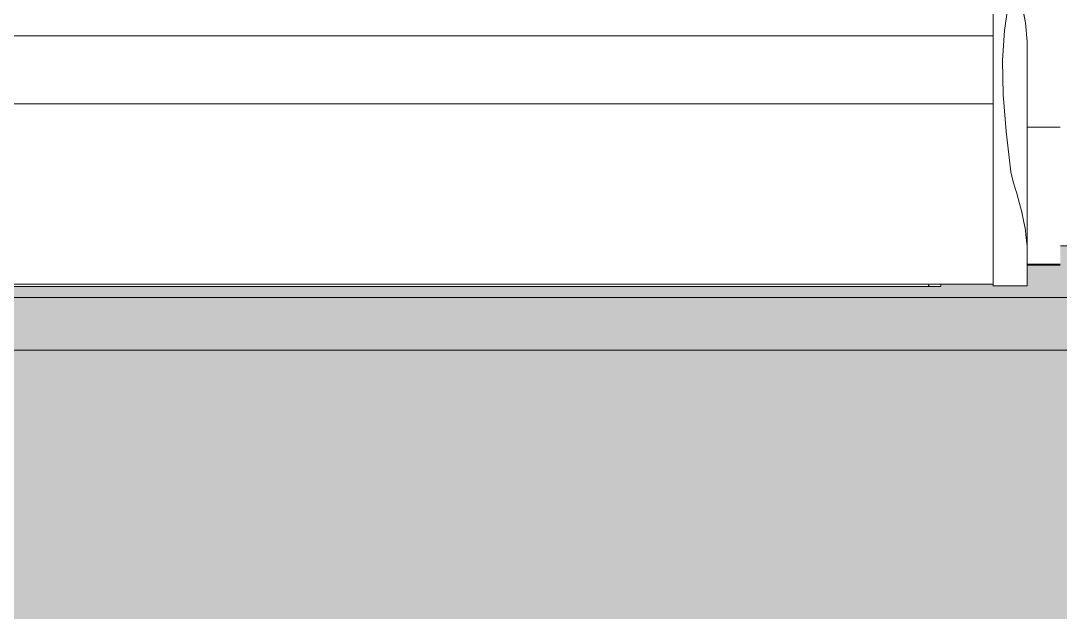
# Model space of a CAD drawing. Header units: metres. Extents: x -3 to 171, y -23 to 41.
# Drawn here: x 16.314 to 17.094, y -4.074 to -3.63 of the extents above; entities that cross this region are included whole.
import ezdxf

# ---------------------------------------------------------------- set-up
doc = ezdxf.new("R2010")
doc.units = ezdxf.units.M
doc.header["$MEASUREMENT"] = 0
doc.set_wipeout_variables(frame=1)
doc.linetypes.add('Punkt 1_1', pattern=[0.075, 0.025, -0.05])
doc.linetypes.add('Wipeout_Contour', pattern=[1, 0, -1])
for name, color, linetype in [('6._Dach PP STG1_1_325 Dachfenster', 7, 'Continuous'), ('6._Dach PP STG1_1_330 Dachaufbau', 7, 'Continuous'), ('6._Dach PP STG1_1_950 Polierplan Bemaßung', 7, 'Continuous')]:
    doc.layers.add(name, color=color, linetype=linetype)

msp = doc.modelspace()

# ---------------------------------------------------------------- hatches: boundary and pattern name
at = {"layer": '6._Dach PP STG1_1_330 Dachaufbau', "linetype": 'Continuous', "lineweight": 0, "true_color": 0x000000}
h = msp.add_hatch(color=18, dxfattribs=at)
h.paths.add_polyline_path([(18.84003, -4.5), (18.83988, -4.54333), (18.83969, -4.6), (18.97043, -4.6), (18.98599, 0.07), (17.955, 0.07), (17.955, -0.77152), (16.205, -0.77152), (16.205, 0.07), (15.195, 0.07), (15.195, -0.4), (15.505, -0.4), (15.505, -0.73528), (12.655, -0.73528), (12.655, -4.5)])
h.paths.add_polyline_path([(17.93, -3.79873), (16.23, -3.79873), (16.23, -2.1975), (17.93, -2.1975)], flags=0)
h.paths.add_polyline_path([(14.99185, -2.1975), (14.99185, -3.79873), (13.29185, -3.79873), (13.29185, -2.1975)], flags=0)

# ---------------------------------------------------------------- linework, layer by layer
at = {"layer": '6._Dach PP STG1_1_325 Dachfenster', "color": 7, "linetype": 'Continuous', "lineweight": 13, "ltscale": 1000, "true_color": 0xf4f4f4, "flags": 128}
for points in [[(16.27915, -3.83756), (17.88455, -3.83756)], [(17.93, -3.87692), (16.23185, -3.87692)]]:
    msp.add_lwpolyline(points, dxfattribs=at)
at = {"layer": '6._Dach PP STG1_1_330 Dachaufbau', "color": 7, "linetype": 'Continuous', "lineweight": 18, "ltscale": 1000, "flags": 128}
msp.add_lwpolyline([(16.23, -3.79873), (17.93, -3.79873)], dxfattribs=at)
at = {"layer": '6._Dach PP STG1_1_950 Polierplan Bemaßung', "color": 3, "linetype": 'Punkt 1_1', "lineweight": 0, "ltscale": 1000}
msp.add_line((0.45161, -3.79873), (22.9775, -3.79873), dxfattribs=at)

# ---------------------------------------------------------------- next in the draw order: wipeouts: each hides what was drawn before it
at = {"color": 254, "linetype": 'Wipeout_Contour', "lineweight": 0, "ltscale": 159.316888}
msp.add_wipeout([(17.06735, -3.0917), (17.06735, -3.62657), (17.06755, -3.62845), (17.06815, -3.63161), (17.06945, -3.64552), (17.06945, -3.66149), (17.06948, -3.70979), (17.08185, -3.70979), (17.08185, -3.0917)], dxfattribs=at).dxf.layer = '6._Dach PP STG1_1_325 Dachfenster'
at = {"color": 254, "linetype": 'Wipeout_Contour', "lineweight": 0, "ltscale": 69.838542}
msp.add_wipeout([(17.04385, -3.65986), (17.04385, -3.68525), (17.05147, -3.68525), (17.05104, -3.65986)], dxfattribs=at).dxf.layer = '6._Dach PP STG1_1_325 Dachfenster'
at = {"color": 254, "linetype": 'Wipeout_Contour', "lineweight": 0, "ltscale": 70.013546}
msp.add_wipeout([(17.06949, -3.81329), (17.08185, -3.81329), (17.08185, -3.81258), (17.06949, -3.81258)], dxfattribs=at).dxf.layer = '6._Dach PP STG1_1_325 Dachfenster'
at = {"color": 254, "linetype": 'Wipeout_Contour', "lineweight": 0, "ltscale": 136.834843}
msp.add_wipeout([(16.27915, -3.82907), (17.00455, -3.82929), (16.99625, -3.82907), (16.99545, -3.82858), (16.99524, -3.82759), (16.28846, -3.82759), (16.28825, -3.82858), (16.28745, -3.82907)], dxfattribs=at).dxf.layer = '6._Dach PP STG1_1_325 Dachfenster'
at = {"color": 254, "linetype": 'Wipeout_Contour', "lineweight": 0, "ltscale": 69.950656}
msp.add_wipeout([(17.04385, -3.82144), (17.04385, -3.82879), (17.06949, -3.82879), (17.06948, -3.82144)], dxfattribs=at).dxf.layer = '6._Dach PP STG1_1_325 Dachfenster'

# ---------------------------------------------------------------- next in the draw order: linework, layer by layer
at = {"layer": '6._Dach PP STG1_1_325 Dachfenster', "color": 7, "linetype": 'Continuous', "lineweight": 13, "ltscale": 1000, "flags": 128}
msp.add_lwpolyline([(17.06949, -3.82667), (17.06949, -3.82879)], dxfattribs=at)

# ---------------------------------------------------------------- next in the draw order: wipeouts: each hides what was drawn before it
at = {"color": 254, "linetype": 'Wipeout_Contour', "lineweight": 0, "ltscale": 70.019623}
msp.add_wipeout([(17.04385, -3.68525), (17.04385, -3.71311), (17.05355, -3.71311), (17.05147, -3.68525)], dxfattribs=at).dxf.layer = '6._Dach PP STG1_1_325 Dachfenster'
at = {"color": 254, "linetype": 'Wipeout_Contour', "lineweight": 0, "ltscale": 87.880701}
msp.add_wipeout([(17.06948, -3.70979), (17.06949, -3.73517), (17.06949, -3.81258), (17.08185, -3.81258), (17.08185, -3.70979)], dxfattribs=at).dxf.layer = '6._Dach PP STG1_1_325 Dachfenster'
at = {"color": 254, "linetype": 'Wipeout_Contour', "lineweight": 0, "ltscale": 87.550987}
msp.add_wipeout([(16.99524, -3.82759), (16.99545, -3.82858), (16.99625, -3.82907), (17.00455, -3.82907), (17.00455, -3.82759)], dxfattribs=at).dxf.layer = '6._Dach PP STG1_1_325 Dachfenster'

# ---------------------------------------------------------------- next in the draw order: wipeouts: each hides what was drawn before it
at = {"color": 254, "linetype": 'Wipeout_Contour', "lineweight": 0, "ltscale": 155.616385}
msp.add_wipeout([(17.08185, -3.0917), (17.08185, -3.70979), (17.09423, -3.70979), (17.09425, -3.66149), (17.09425, -3.64552), (17.09555, -3.63161), (17.09615, -3.62846), (17.09635, -3.62657), (17.09635, -3.0917)], dxfattribs=at).dxf.layer = '6._Dach PP STG1_1_325 Dachfenster'
at = {"color": 254, "linetype": 'Wipeout_Contour', "lineweight": 0, "ltscale": 70.112402}
msp.add_wipeout([(17.04385, -3.71311), (17.04385, -3.74323), (17.05729, -3.74323), (17.05355, -3.71311)], dxfattribs=at).dxf.layer = '6._Dach PP STG1_1_325 Dachfenster'
at = {"color": 254, "linetype": 'Wipeout_Contour', "lineweight": 0, "ltscale": 87.126498}
msp.add_wipeout([(17.04385, -3.76324), (17.04385, -3.77738), (17.06624, -3.77738), (17.06555, -3.77361), (17.06257, -3.76324)], dxfattribs=at).dxf.layer = '6._Dach PP STG1_1_325 Dachfenster'
at = {"color": 254, "linetype": 'Wipeout_Contour', "lineweight": 0, "ltscale": 69.943601}
msp.add_wipeout([(17.04385, -3.81267), (17.04385, -3.82144), (17.06948, -3.82144), (17.06947, -3.81267)], dxfattribs=at).dxf.layer = '6._Dach PP STG1_1_325 Dachfenster'
at = {"color": 254, "linetype": 'Wipeout_Contour', "lineweight": 0, "ltscale": 70.061803}
msp.add_wipeout([(17.08185, -3.81258), (17.08185, -3.81329), (17.09422, -3.81329), (17.09422, -3.81258)], dxfattribs=at).dxf.layer = '6._Dach PP STG1_1_325 Dachfenster'

# ---------------------------------------------------------------- next in the draw order: wipeouts: each hides what was drawn before it
at = {"color": 254, "linetype": 'Wipeout_Contour', "lineweight": 0, "ltscale": 86.977036}
msp.add_wipeout([(17.08185, -3.70979), (17.08185, -3.81258), (17.09422, -3.81258), (17.09422, -3.73517), (17.09423, -3.70979)], dxfattribs=at).dxf.layer = '6._Dach PP STG1_1_325 Dachfenster'
at = {"color": 254, "linetype": 'Wipeout_Contour', "lineweight": 0, "ltscale": 86.972483}
msp.add_wipeout([(17.04385, -3.75667), (17.04385, -3.76324), (17.06257, -3.76324), (17.06145, -3.75858), (17.06069, -3.75667)], dxfattribs=at).dxf.layer = '6._Dach PP STG1_1_325 Dachfenster'
at = {"color": 254, "linetype": 'Wipeout_Contour', "lineweight": 0, "ltscale": 69.935283}
msp.add_wipeout([(17.04385, -3.80235), (17.04385, -3.81267), (17.06947, -3.81267), (17.06946, -3.80235)], dxfattribs=at).dxf.layer = '6._Dach PP STG1_1_325 Dachfenster'
at = {"color": 254, "linetype": 'Wipeout_Contour', "lineweight": 0, "ltscale": 68.342691}
msp.add_wipeout([(17.04385, -3.82009), (16.23985, -3.82009), (16.23985, -3.82759), (17.04385, -3.82759)], dxfattribs=at).dxf.layer = '6._Dach PP STG1_1_325 Dachfenster'

# ---------------------------------------------------------------- next in the draw order: linework, layer by layer
at = {"layer": '6._Dach PP STG1_1_325 Dachfenster', "color": 7, "linetype": 'Continuous', "lineweight": 13, "ltscale": 1000, "flags": 128}
for points in [[(17.09422, -3.81258), (17.08185, -3.81258), (17.06949, -3.81258)], [(17.09422, -3.81329), (17.08185, -3.81329), (17.06949, -3.81329)], [(16.23985, -3.82759), (17.04385, -3.82759)], [(16.99545, -3.82858), (16.99524, -3.82759)], [(16.99545, -3.82858), (16.99625, -3.82907)], [(17.00455, -3.82759), (17.00455, -3.82907)], [(17.06949, -3.82879), (17.04385, -3.82879)], [(17.00455, -3.82929), (16.27915, -3.82929)]]:
    msp.add_lwpolyline(points, dxfattribs=at)

# ---------------------------------------------------------------- next in the draw order: wipeouts: each hides what was drawn before it
at = {"color": 254, "linetype": 'Wipeout_Contour', "lineweight": 0, "ltscale": 69.990014}
msp.add_wipeout([(17.04385, -3.74981), (17.04385, -3.75667), (17.06069, -3.75667), (17.05861, -3.74981)], dxfattribs=at).dxf.layer = '6._Dach PP STG1_1_325 Dachfenster'
at = {"color": 254, "linetype": 'Wipeout_Contour', "lineweight": 0, "ltscale": 87.013495}
msp.add_wipeout([(17.04385, -3.79054), (17.04385, -3.80235), (17.06946, -3.80235), (17.06945, -3.79916), (17.0685, -3.79054)], dxfattribs=at).dxf.layer = '6._Dach PP STG1_1_325 Dachfenster'
at = {"color": 254, "linetype": 'Wipeout_Contour', "lineweight": 0, "ltscale": 68.335442}
msp.add_wipeout([(16.23985, -3.8114), (16.23985, -3.82009), (17.04385, -3.82009), (17.04385, -3.8114)], dxfattribs=at).dxf.layer = '6._Dach PP STG1_1_325 Dachfenster'

# ---------------------------------------------------------------- next in the draw order: wipeouts: each hides what was drawn before it
at = {"color": 254, "linetype": 'Wipeout_Contour', "lineweight": 0, "ltscale": 69.947153}
msp.add_wipeout([(17.04385, -3.74323), (17.04385, -3.74981), (17.05861, -3.74981), (17.05729, -3.74323)], dxfattribs=at).dxf.layer = '6._Dach PP STG1_1_325 Dachfenster'
at = {"color": 254, "linetype": 'Wipeout_Contour', "lineweight": 0, "ltscale": 68.32698}
msp.add_wipeout([(17.04385, -3.80114), (16.23985, -3.80114), (16.23985, -3.8114), (17.04385, -3.8114)], dxfattribs=at).dxf.layer = '6._Dach PP STG1_1_325 Dachfenster'

# ---------------------------------------------------------------- next in the draw order: wipeouts: each hides what was drawn before it
at = {"color": 254, "linetype": 'Wipeout_Contour', "lineweight": 0, "ltscale": 208.646116}
msp.add_wipeout([(17.06069, -3.75667), (17.06145, -3.75858), (17.06145, -3.60447), (17.06035, -3.6023), (17.05971, -3.60202), (17.05521, -3.618), (17.05232, -3.63738), (17.05104, -3.65986), (17.05147, -3.68525), (17.05355, -3.71311), (17.05729, -3.74323), (17.05861, -3.74981)], dxfattribs=at).dxf.layer = '6._Dach PP STG1_1_325 Dachfenster'
at = {"color": 254, "linetype": 'Wipeout_Contour', "lineweight": 0, "ltscale": 68.258738}
msp.add_wipeout([(16.23985, -3.71403), (16.23985, -3.7438), (17.04385, -3.7438), (17.04385, -3.71403)], dxfattribs=at).dxf.layer = '6._Dach PP STG1_1_325 Dachfenster'

# ---------------------------------------------------------------- next in the draw order: wipeouts: each hides what was drawn before it
at = {"color": 254, "linetype": 'Wipeout_Contour', "lineweight": 0, "ltscale": 87.650872}
msp.add_wipeout([(17.06555, -3.61796), (17.06145, -3.60447), (17.06145, -3.75858), (17.06257, -3.76324), (17.06555, -3.77361)], dxfattribs=at).dxf.layer = '6._Dach PP STG1_1_325 Dachfenster'
at = {"color": 254, "linetype": 'Wipeout_Contour', "lineweight": 0, "ltscale": 69.998085}
msp.add_wipeout([(17.04385, -3.618), (17.04385, -3.63738), (17.05232, -3.63738), (17.05521, -3.618)], dxfattribs=at).dxf.layer = '6._Dach PP STG1_1_325 Dachfenster'
at = {"color": 254, "linetype": 'Wipeout_Contour', "lineweight": 0, "ltscale": 68.236125}
msp.add_wipeout([(16.23985, -3.71403), (17.04385, -3.71403), (17.04385, -3.69232), (16.23985, -3.69232)], dxfattribs=at).dxf.layer = '6._Dach PP STG1_1_325 Dachfenster'

# ---------------------------------------------------------------- next in the draw order: wipeouts: each hides what was drawn before it
at = {"color": 254, "linetype": 'Wipeout_Contour', "lineweight": 0, "ltscale": 87.695278}
msp.add_wipeout([(17.06555, -3.61796), (17.06555, -3.77361), (17.06624, -3.77738), (17.06815, -3.78697), (17.06815, -3.63161)], dxfattribs=at).dxf.layer = '6._Dach PP STG1_1_325 Dachfenster'
at = {"color": 254, "linetype": 'Wipeout_Contour', "lineweight": 0, "ltscale": 69.910577}
msp.add_wipeout([(17.04385, -3.63738), (17.04385, -3.65986), (17.05104, -3.65986), (17.05232, -3.63738)], dxfattribs=at).dxf.layer = '6._Dach PP STG1_1_325 Dachfenster'
at = {"color": 254, "linetype": 'Wipeout_Contour', "lineweight": 0, "ltscale": 68.225975}
msp.add_wipeout([(17.04385, -3.69154), (16.23985, -3.69154), (16.23985, -3.69211), (17.04385, -3.69211)], dxfattribs=at).dxf.layer = '6._Dach PP STG1_1_325 Dachfenster'

# ---------------------------------------------------------------- next in the draw order: wipeouts: each hides what was drawn before it
at = {"color": 254, "linetype": 'Wipeout_Contour', "lineweight": 0, "ltscale": 68.172921}
msp.add_wipeout([(16.23985, -3.61935), (16.23985, -3.64056), (17.04385, -3.64056), (17.04385, -3.61935)], dxfattribs=at).dxf.layer = '6._Dach PP STG1_1_325 Dachfenster'
at = {"color": 254, "linetype": 'Wipeout_Contour', "lineweight": 0, "ltscale": 87.715534}
msp.add_wipeout([(17.06815, -3.63161), (17.06815, -3.78697), (17.0685, -3.79054), (17.06945, -3.79916), (17.06945, -3.64552)], dxfattribs=at).dxf.layer = '6._Dach PP STG1_1_325 Dachfenster'
at = {"color": 254, "linetype": 'Wipeout_Contour', "lineweight": 0, "ltscale": 68.214388}
msp.add_wipeout([(16.23985, -3.66488), (16.23985, -3.69126), (17.04385, -3.69126), (17.04385, -3.66488)], dxfattribs=at).dxf.layer = '6._Dach PP STG1_1_325 Dachfenster'

# ---------------------------------------------------------------- next in the draw order: linework, layer by layer
at = {"layer": '6._Dach PP STG1_1_325 Dachfenster', "color": 7, "linetype": 'Continuous', "lineweight": 13, "ltscale": 1000, "flags": 128}
for points in [[(17.06035, -3.6023), (17.06145, -3.60447), (17.06555, -3.61796), (17.06815, -3.63161), (17.06945, -3.64552), (17.06945, -3.64685)], [(17.06945, -3.64685), (17.06945, -3.66149)], [(17.06945, -3.66149), (17.06949, -3.73517)], [(16.23985, -3.69232), (17.04385, -3.69232)], [(17.06948, -3.70979), (17.08185, -3.70979), (17.09423, -3.70979)]]:
    msp.add_lwpolyline(points, dxfattribs=at)

# ---------------------------------------------------------------- next in the draw order: wipeouts: each hides what was drawn before it
at = {"color": 254, "linetype": 'Wipeout_Contour', "lineweight": 0, "ltscale": 68.182102}
msp.add_wipeout([(16.23985, -3.64056), (16.23985, -3.64141), (17.04385, -3.64141), (17.04385, -3.64056)], dxfattribs=at).dxf.layer = '6._Dach PP STG1_1_325 Dachfenster'
at = {"color": 254, "linetype": 'Wipeout_Contour', "lineweight": 0, "ltscale": 87.062517}
msp.add_wipeout([(17.04385, -3.77738), (17.04385, -3.79054), (17.0685, -3.79054), (17.06815, -3.78697), (17.06624, -3.77738)], dxfattribs=at).dxf.layer = '6._Dach PP STG1_1_325 Dachfenster'

# ---------------------------------------------------------------- next in the draw order: linework, layer by layer
at = {"layer": '6._Dach PP STG1_1_325 Dachfenster', "color": 7, "linetype": 'Continuous', "lineweight": 13, "ltscale": 1000, "flags": 128}
for points in [[(17.06949, -3.82879), (17.06948, -3.82144), (17.06947, -3.81267), (17.06946, -3.80235), (17.06945, -3.79916), (17.0685, -3.79054), (17.06815, -3.78697), (17.06624, -3.77738), (17.06555, -3.77361), (17.06257, -3.76324), (17.06145, -3.75858), (17.06069, -3.75667), (17.05861, -3.74981), (17.05729, -3.74323), (17.05355, -3.71311), (17.05147, -3.68525), (17.05104, -3.65986), (17.05232, -3.63738), (17.05521, -3.618), (17.05971, -3.60202)], [(17.06949, -3.73517), (17.06949, -3.82667)]]:
    msp.add_lwpolyline(points, dxfattribs=at)

# ---------------------------------------------------------------- next in the draw order: wipeouts: each hides what was drawn before it
at = {"color": 254, "linetype": 'Wipeout_Contour', "lineweight": 0, "ltscale": 68.19284}
msp.add_wipeout([(16.23985, -3.66488), (17.04385, -3.66488), (17.04385, -3.64141), (16.23985, -3.64141)], dxfattribs=at).dxf.layer = '6._Dach PP STG1_1_325 Dachfenster'
at = {"color": 254, "linetype": 'Wipeout_Contour', "lineweight": 0, "ltscale": 68.294238}
msp.add_wipeout([(17.04385, -3.76239), (16.23985, -3.76239), (16.23985, -3.77647), (17.04385, -3.77647)], dxfattribs=at).dxf.layer = '6._Dach PP STG1_1_325 Dachfenster'
at = {"color": 254, "linetype": 'Wipeout_Contour', "lineweight": 0, "ltscale": 68.317181}
msp.add_wipeout([(16.23985, -3.78941), (16.23985, -3.80114), (17.04385, -3.80114), (17.04385, -3.78941)], dxfattribs=at).dxf.layer = '6._Dach PP STG1_1_325 Dachfenster'

# ---------------------------------------------------------------- next in the draw order: linework, layer by layer
at = {"layer": '6._Dach PP STG1_1_325 Dachfenster', "color": 7, "linetype": 'Continuous', "lineweight": 13, "ltscale": 1000, "flags": 128}
msp.add_lwpolyline([(16.23985, -3.64141), (17.04385, -3.64141)], dxfattribs=at)

# ---------------------------------------------------------------- next in the draw order: wipeouts: each hides what was drawn before it
at = {"color": 254, "linetype": 'Wipeout_Contour', "lineweight": 0, "ltscale": 68.285216}
msp.add_wipeout([(17.04385, -3.75631), (16.23985, -3.75631), (16.23985, -3.76239), (17.04385, -3.76239)], dxfattribs=at).dxf.layer = '6._Dach PP STG1_1_325 Dachfenster'
at = {"color": 254, "linetype": 'Wipeout_Contour', "lineweight": 0, "ltscale": 68.30621}
msp.add_wipeout([(17.04385, -3.77647), (16.23985, -3.77647), (16.23985, -3.78941), (17.04385, -3.78941)], dxfattribs=at).dxf.layer = '6._Dach PP STG1_1_325 Dachfenster'

# ---------------------------------------------------------------- next in the draw order: wipeouts: each hides what was drawn before it
at = {"color": 254, "linetype": 'Wipeout_Contour', "lineweight": 0, "ltscale": 68.279695}
msp.add_wipeout([(16.23985, -3.74988), (16.23985, -3.75631), (17.04385, -3.75631), (17.04385, -3.74988)], dxfattribs=at).dxf.layer = '6._Dach PP STG1_1_325 Dachfenster'

# ---------------------------------------------------------------- next in the draw order: wipeouts: each hides what was drawn before it
at = {"color": 254, "linetype": 'Wipeout_Contour', "lineweight": 0, "ltscale": 68.274173}
msp.add_wipeout([(16.23985, -3.74988), (17.04385, -3.74988), (17.04385, -3.7438), (16.23985, -3.7438)], dxfattribs=at).dxf.layer = '6._Dach PP STG1_1_325 Dachfenster'

# ---------------------------------------------------------------- next in the draw order: linework, layer by layer
at = {"layer": '6._Dach PP STG1_1_325 Dachfenster', "color": 7, "linetype": 'Continuous', "lineweight": 13, "ltscale": 1000, "flags": 128}
msp.add_lwpolyline([(17.04385, -3.82879), (17.04385, -3.82144), (17.04385, -3.81267), (17.04385, -3.80235), (17.04385, -3.79054), (17.04385, -3.77738), (17.04385, -3.76324), (17.04385, -3.75667), (17.04385, -3.74981), (17.04385, -3.74323), (17.04385, -3.71311), (17.04385, -3.68525), (17.04385, -3.65986), (17.04385, -3.63738), (17.04385, -3.618), (17.04385, -3.60202)], dxfattribs=at)

doc.saveas('drawing.dxf')
